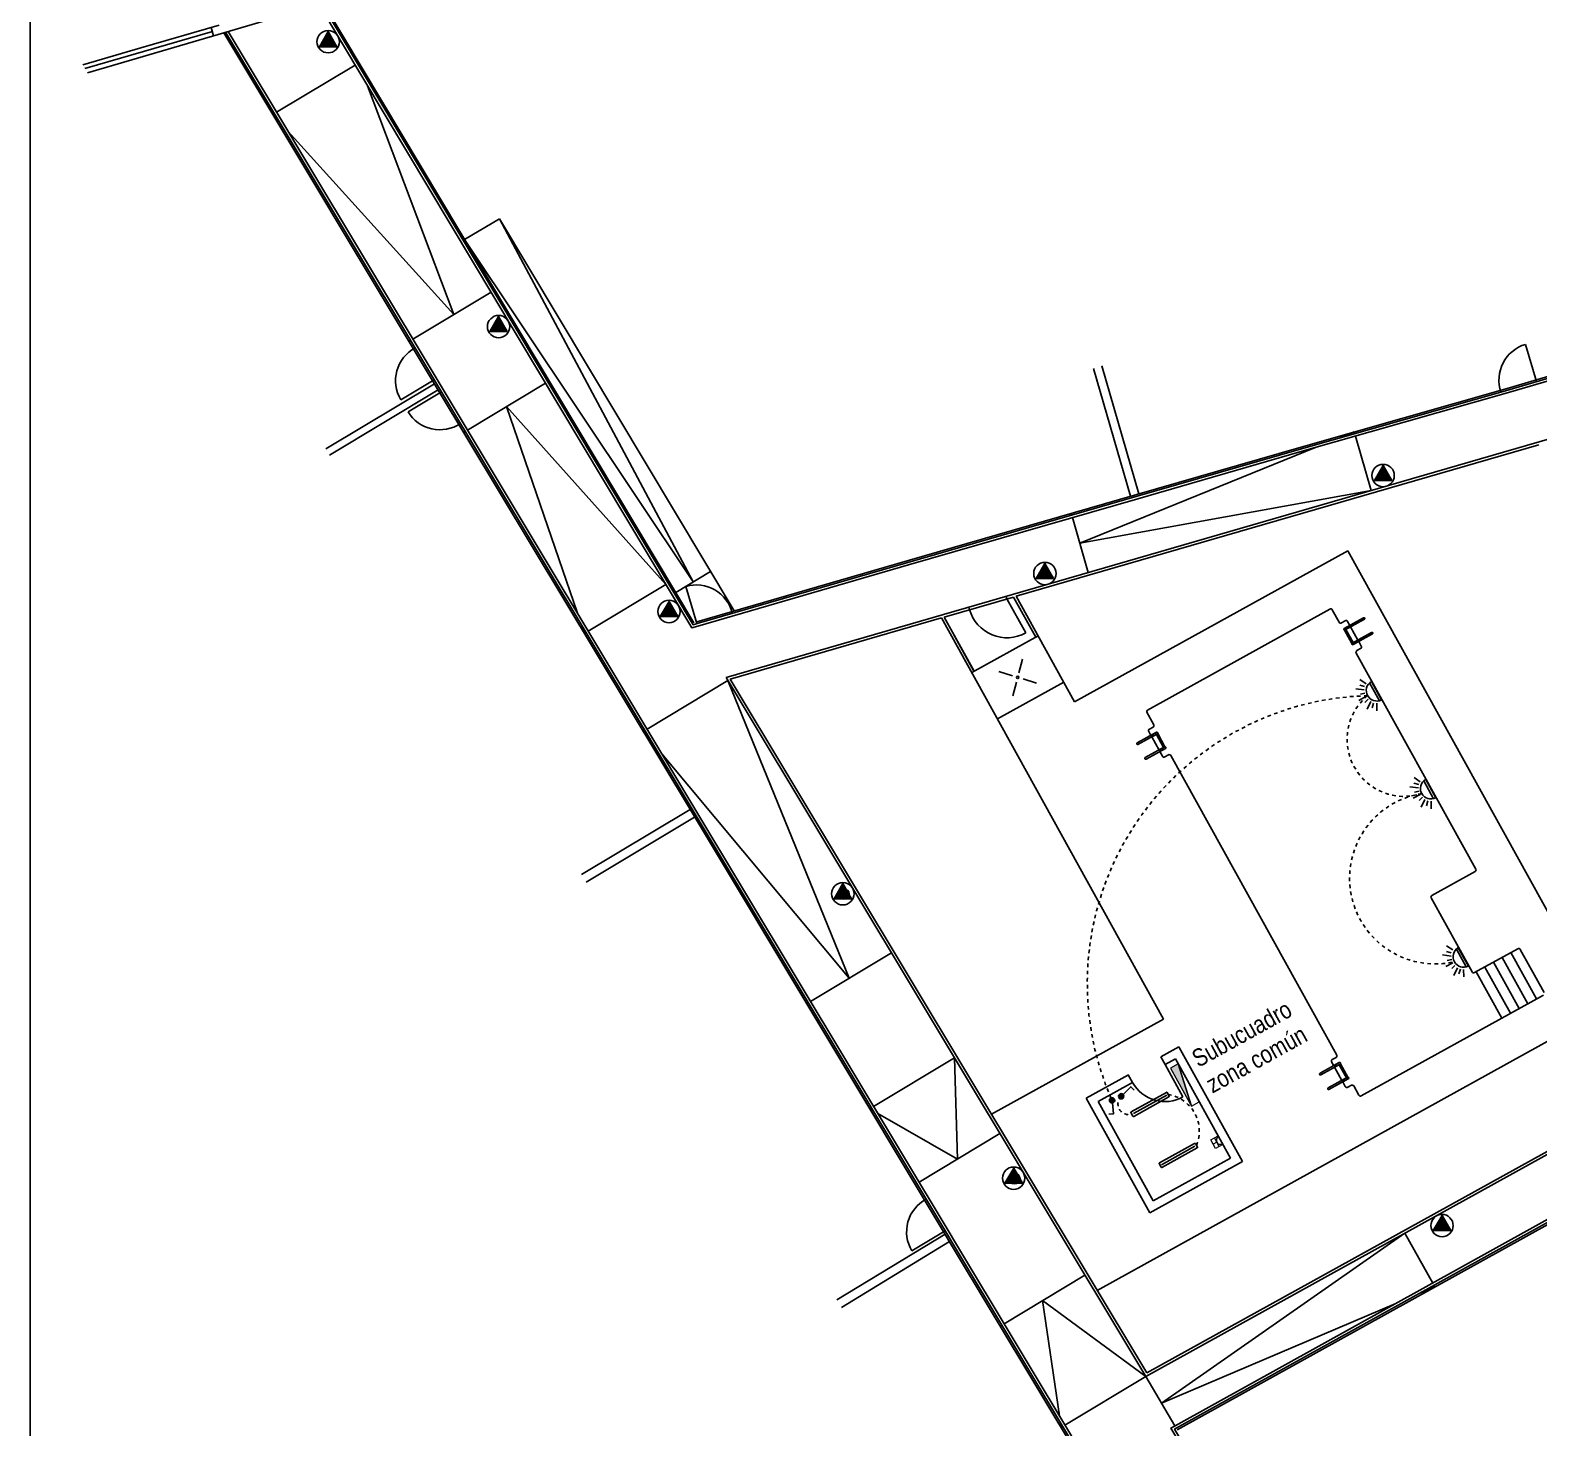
# Model space of a CAD drawing. Header units: millimetres. Extents: x 441156 to 441876, y 4514765 to 4515211.
# Drawn here: x 441613.75 to 441656.49, y 4514800.29 to 4514839.89 of the extents above; entities that cross this region are included whole.
import ezdxf

# ---------------------------------------------------------------- set-up
doc = ezdxf.new("R2010")
doc.units = ezdxf.units.MM
for name, pattern in [('CONTINUA', [0]), ('CYPE_RAYAPUNTO', [0.4125, 0.2025, -0.105, 0, -0.105]), ('HIDDEN', [0.375, 0.25, -0.125])]:
    doc.linetypes.add(name, pattern=pattern)
doc.layers.add('01_cartela', color=6, linetype='Continuous', plot=False)
for name, color, linetype in [('01_eléctrico', 170, 'Continuous'), ('01_piscinas', 254, 'Continuous'), ('INGIN ELECTRICIDAD ALUMBRADO', 120, 'HIDDEN')]:
    doc.layers.add(name, color=color, linetype=linetype)
doc.layers.add('G-ANNO-TEXT', color=7, linetype='Continuous', lineweight=9)
doc.layers.add('INGIN ELECTRICIDAD FUERZA', color=38, linetype='Continuous', lineweight=5)
doc.styles.add('Arial Narrow', font='ARIALN.TTF', dxfattribs={"height": 0.25})

msp = doc.modelspace()

# ---------------------------------------------------------------- hatches: boundary and pattern name
at = {"layer": '01_eléctrico'}
h = msp.add_hatch(color=256, dxfattribs=at)
h.dxf.hatch_style = 1
h.paths.add_polyline_path([(441622.43763023, 4514839.42178272), (441622.19087116, 4514839.84918196), (441621.94411209, 4514839.42178272)])
h = msp.add_hatch(color=256, dxfattribs=at)
h.dxf.hatch_style = 1
h.paths.add_polyline_path([(441627.26646582, 4514831.34755179), (441627.01970675, 4514831.77495103), (441626.77294769, 4514831.34755179)])
h = msp.add_hatch(color=256, dxfattribs=at)
h.dxf.hatch_style = 1
h.paths.add_polyline_path([(441652.32707023, 4514827.12809952), (441652.08031116, 4514827.55549876), (441651.8335521, 4514827.12809953)])
h = msp.add_hatch(color=256, dxfattribs=at)
h.dxf.hatch_style = 1
h.paths.add_polyline_path([(441642.74634863, 4514824.350748), (441642.49958957, 4514824.77814724), (441642.2528305, 4514824.350748)])
h = msp.add_hatch(color=256, dxfattribs=at)
h.dxf.hatch_style = 1
h.paths.add_polyline_path([(441632.09450101, 4514823.27466102), (441631.84774195, 4514823.70206026), (441631.60098288, 4514823.27466102)])
h = msp.add_hatch(color=256, dxfattribs=at)
h.dxf.hatch_style = 1
h.paths.add_polyline_path([(441637.02044673, 4514815.27811213), (441636.77368767, 4514815.70551137), (441636.5269286, 4514815.27811213)])
h = msp.add_hatch(color=256, dxfattribs=at)
h.dxf.hatch_style = 1
edge = h.paths.add_edge_path()
edge.add_arc((441644.40139001, 4514809.56534429), 0.07526195, 231.215393178, 591.215393178)
h = msp.add_hatch(color=256, dxfattribs=at)
h.dxf.hatch_style = 1
edge = h.paths.add_edge_path()
edge.add_arc((441644.66115891, 4514809.67987847), 0.07526195, 0, 360)
h = msp.add_hatch(color=256, dxfattribs=at)
h.dxf.hatch_style = 1
h.paths.add_polyline_path([(441641.86062625, 4514807.21640429), (441641.61386719, 4514807.64380353), (441641.36710812, 4514807.21640429)])
h = msp.add_hatch(color=256, dxfattribs=at)
h.dxf.hatch_style = 1
h.paths.add_polyline_path([(441653.99813005, 4514805.87306085), (441653.75137099, 4514806.30046009), (441653.50461192, 4514805.87306086)])
at = {"layer": 'INGIN ELECTRICIDAD ALUMBRADO', "linetype": 'CONTINUA', "lineweight": 13}
h = msp.add_hatch(color=202, dxfattribs=at)
h.dxf.hatch_style = 1
h.paths.add_polyline_path([(441636.91694336, 4514815.341909), (441636.79356383, 4514815.55560862), (441636.6701843, 4514815.341909)])
h = msp.add_hatch(color=202, dxfattribs=at)
h.dxf.hatch_style = 1
h.paths.add_polyline_path([(441641.75937475, 4514807.27645049), (441641.63599522, 4514807.49015011), (441641.51261569, 4514807.27645049)])
at = {"layer": 'INGIN ELECTRICIDAD FUERZA'}
msp.add_hatch(color=256, dxfattribs=at).paths.add_polyline_path([(441646.27662651, 4514810.59720268), (441646.0572091, 4514810.47569309), (441646.65125594, 4514809.40298573)])

# ---------------------------------------------------------------- linework, layer by layer
at = {"layer": '01_cartela', "color": 3}
msp.add_lwpolyline([(441613.74657037, 4514851.1105368), (441613.74657037, 4514764.97044075), (441736.29852261, 4514764.97044075), (441736.29852261, 4514851.1105368)], close=True, dxfattribs=at)
at = {"layer": '01_eléctrico'}
for p, q in [((441651.42180915, 4514821.48626455, 0.00000131), (441651.59854253, 4514821.37108757, 0.00000131)), ((441651.75188308, 4514821.43435824, 0.00000131), (441652.03925927, 4514820.91288002, 0.00000131)), ((441651.54620874, 4514821.19824725, 0.00000131), (441651.30696909, 4514821.22754987, 0.00000131)), ((441651.59324674, 4514821.00701419, 0.00000131), (441651.39842975, 4514820.89965445, 0.00000131)), ((441651.42002736, 4514821.32756863, 0.00000131), (441651.55473171, 4514821.28865833, 0.00000131)), ((441651.56480959, 4514821.1022122, 0.00000131), (441651.43947905, 4514821.07428778, 0.00000131)), ((441651.69848235, 4514821.3942445, 0.00000131), (441651.97682471, 4514820.88915926, 0.00000131)), ((441651.65854017, 4514820.93212694, 0.00000131), (441651.56799236, 4514820.84108512, 0.00000131)), ((441651.72979489, 4514820.86510838, 0.00000131), (441651.62678797, 4514820.64720054, 0.00000131)), ((441651.7717308, 4514820.68936101, 0.00000131), (441651.81078207, 4514820.82402456, 0.00000131)), ((441651.90684657, 4514820.60610659, 0.00000131), (441651.9038688, 4514820.81703681, 0.00000131)), ((441653.08249945, 4514818.4223915, 0.00000131), (441652.8432598, 4514818.45169412, 0.00000131)), ((441652.95631807, 4514818.55171288, 0.00000131), (441653.09102242, 4514818.51280258, 0.00000131)), ((441652.95809986, 4514818.7104088, 0.00000131), (441653.13483324, 4514818.59523182, 0.00000131)), ((441653.23477306, 4514818.61838875, 0.00000131), (441653.51311542, 4514818.11330351, 0.00000131)), ((441653.28817379, 4514818.65850249, 0.00000131), (441653.57554999, 4514818.13702427, 0.00000131)), ((441653.12953746, 4514818.23115844, 0.00000131), (441652.93472047, 4514818.1237987, 0.00000131)), ((441653.1011003, 4514818.32635645, 0.00000131), (441652.97576976, 4514818.29843203, 0.00000131)), ((441653.19483089, 4514818.15627119, 0.00000131), (441653.10428307, 4514818.06522937, 0.00000131)), ((441653.26608561, 4514818.08925263, 0.00000131), (441653.16307869, 4514817.87134479, 0.00000131)), ((441653.30802151, 4514817.91350526, 0.00000131), (441653.34707278, 4514818.04816881, 0.00000131)), ((441653.44313728, 4514817.83025084, 0.00000131), (441653.44015952, 4514818.04118106, 0.00000131)), ((441653.88027416, 4514813.78457488, 0.00000131), (441654.0149785, 4514813.74566457, 0.00000131)), ((441653.88205594, 4514813.9432708, 0.00000131), (441654.05878933, 4514813.82809382, 0.00000131)), ((441654.15872915, 4514813.85125074, 0.00000131), (441654.4370715, 4514813.3461655, 0.00000131)), ((441654.21212987, 4514813.89136448, 0.00000131), (441654.49950607, 4514813.36988627, 0.00000131)), ((441654.00645554, 4514813.65525349, 0.00000131), (441653.76721588, 4514813.68455611, 0.00000131)), ((441654.05349354, 4514813.46402044, 0.00000131), (441653.85867655, 4514813.3566607, 0.00000131)), ((441654.02505639, 4514813.55921845, 0.00000131), (441653.89972584, 4514813.53129402, 0.00000131)), ((441654.11878697, 4514813.38913318, 0.00000131), (441654.02823916, 4514813.29809137, 0.00000131)), ((441654.19004169, 4514813.32211463, 0.00000131), (441654.08703477, 4514813.10420678, 0.00000131)), ((441654.23197759, 4514813.14636725, 0.00000131), (441654.27102887, 4514813.2810308, 0.00000131)), ((441654.36709336, 4514813.06311283, 0.00000131), (441654.3641156, 4514813.27404306, 0.00000131)), ((441645.94035339, 4514809.79188193, 0.00000131), (441644.94252209, 4514809.23986403, 0.00000131)), ((441645.95007228, 4514809.71212912, 0.00000131), (441645.00492162, 4514809.18925509, 0.00000131)), ((441645.01464051, 4514809.10950228, 0.00000131), (441646.01247181, 4514809.66152018, 0.00000131)), ((441646.01827735, 4514809.68170286, 0.00000131), (441645.96053607, 4514809.78607639, 0.00000131)), ((441644.93671655, 4514809.21968135, 0.00000131), (441644.99445783, 4514809.11530782, 0.00000131)), ((441645.74410827, 4514807.79225694, 0.00000131), (441646.74146162, 4514808.3451379, 0.00000131)), ((441646.7512495, 4514808.26539354, 0.00000131), (441645.80655156, 4514807.741702, 0.00000131)), ((441646.8136928, 4514808.2148386, 0.00000131), (441645.81633945, 4514807.66195763, 0.00000131)), ((441646.76164932, 4514808.33934983, 0.00000131), (441646.81948087, 4514808.2350263, 0.00000131)), ((441645.79615175, 4514807.66774571, 0.00000131), (441645.73832019, 4514807.77206924, 0.00000131))]:
    msp.add_line(p, q, dxfattribs=at)
for points, elevation in [([(441622.43763023, 4514839.42178272), (441622.19087116, 4514839.84918196), (441621.94411209, 4514839.42178272)], 0.00000053), ([(441627.26646582, 4514831.34755179), (441627.01970675, 4514831.77495103), (441626.77294769, 4514831.34755179)], 0.00000053), ([(441652.32707023, 4514827.12809952), (441652.08031116, 4514827.55549876), (441651.8335521, 4514827.12809953)], 0.00000103), ([(441642.74634863, 4514824.350748), (441642.49958957, 4514824.77814724), (441642.2528305, 4514824.350748)], 0.00000053), ([(441632.09450101, 4514823.27466102), (441631.84774195, 4514823.70206026), (441631.60098288, 4514823.27466102)], 0.00000053), ([(441637.02044673, 4514815.27811213), (441636.77368767, 4514815.70551137), (441636.5269286, 4514815.27811213)], 0.00000053), ([(441641.86062625, 4514807.21640429), (441641.61386719, 4514807.64380353), (441641.36710812, 4514807.21640429)], 0.00000053), ([(441653.99813005, 4514805.87306085), (441653.75137099, 4514806.30046009), (441653.50461192, 4514805.87306086)], 0.00000131)]:
    msp.add_lwpolyline(points, close=True, dxfattribs=dict(at, elevation=elevation))
for points in [[(441644.71437715, 4514809.73309671), (441644.9329267, 4514809.95164626), (441645.0265908, 4514809.85798217)], [(441644.40953836, 4514809.49052473), (441644.44300089, 4514809.18326575), (441644.31131847, 4514809.16892467)]]:
    msp.add_lwpolyline(points, dxfattribs=at)
for centre, radius in [((441622.19087116, 4514839.56424914, 0.00000053), 0.31727935), ((441627.01970675, 4514831.49001821, 0.00000053), 0.31727935), ((441652.08031116, 4514827.27056594, 0.00000103), 0.31727935), ((441642.49958957, 4514824.49321441, 0.00000053), 0.31727935), ((441631.84774194, 4514823.41712744, 0.00000053), 0.31727935), ((441636.77368766, 4514815.42057854, 0.00000053), 0.31727935), ((441644.40139001, 4514809.56534429, 0.00000053), 0.07526195), ((441644.66115891, 4514809.67987847, 0.00000053), 0.07526195), ((441641.61386719, 4514807.3588707, 0.00000053), 0.31727935), ((441653.75137099, 4514806.01552727, 0.00000131), 0.31727935)]:
    msp.add_circle(centre, radius, dxfattribs=at)
for centre, radius, start, end in [((441651.90293208, 4514821.17767558, 0.00000131), 0.29782846, 121.246595813, 296.469961799), ((441651.90293208, 4514821.17767558, 0.00000131), 0.29782846, 120.475362674, 121.246595813), ((441651.90293208, 4514821.17767558, 0.00000131), 0.29782846, 296.469961799, 297.241194894), ((441653.4392228, 4514818.40181983, 0.00000131), 0.29782846, 121.246595813, 296.469961799), ((441653.4392228, 4514818.40181983, 0.00000131), 0.29782846, 120.475362674, 121.246595813), ((441653.4392228, 4514818.40181983, 0.00000131), 0.29782846, 296.469961799, 297.241194894), ((441654.36317888, 4514813.63468182, 0.00000131), 0.29782846, 121.246595813, 296.469961799), ((441654.36317888, 4514813.63468182, 0.00000131), 0.29782846, 120.475362674, 121.246595813), ((441654.36317888, 4514813.63468182, 0.00000131), 0.29782846, 296.469961799, 297.241194894), ((441645.94754196, 4514809.77888782, 0.00000131), 0.01485, 28.952143334, 118.952143355), ((441646.00528324, 4514809.67451429, 0.00000131), 0.01485, 298.952143355, 28.952143334), ((441644.94971066, 4514809.22686992, 0.00000131), 0.01485, 118.952143355, 208.952143334), ((441645.00745194, 4514809.12249639, 0.00000131), 0.01485, 208.952143334, 298.952143355), ((441646.74866143, 4514808.33215002, 0.00000131), 0.01485, 29.001712639, 119.001712641), ((441646.80649299, 4514808.22782648, 0.00000131), 0.01485, 299.001712641, 29.001712639), ((441645.75130808, 4514807.77926905, 0.00000131), 0.01485, 119.001712641, 209.001712639), ((441645.80913964, 4514807.67494552, 0.00000131), 0.01485, 209.001712639, 299.001712641)]:
    msp.add_arc(centre, radius, start, end, dxfattribs=at)
at = {"layer": '01_eléctrico', "linetype": 'CYPE_RAYAPUNTO', "ltscale": 0.5}
for centre, radius, start, end in [((441651.85691112, 4514812.87829924, 0.00000131), 8.15845975, 91.508840952, 203.958574337), ((441652.67766764, 4514819.79401262, 0.00000131), 1.61549331, 129.868614778, 288.055844962), ((441653.56045964, 4514815.85901979, 0.00000131), 2.4292897, 99.049080289, 282.888798485), ((441644.87185957, 4514809.46176611, 0.00000053), 0.30326188, 134.009786126, 287.456770474), ((441645.82142125, 4514808.69567754, 0.00000131), 1.05171453, 337.144810462, 80.809045565)]:
    msp.add_arc(centre, radius, start, end, dxfattribs=at)
at = {"layer": '01_piscinas'}
for p, q in [((441619.23170134, 4514839.81493699, 0.00000053), (441622.05542127, 4514840.64915411, 0.00000053)), ((441632.55034345, 4514823.10073812, 0.00000053), (441622.05542127, 4514840.64915412, 0.00000053)), ((441615.29871878, 4514838.80330709, 0.00000053), (441618.90865533, 4514839.85052176, 0.00000053)), ((441619.09869362, 4514840.03647204, 0.00000053), (441616.87790347, 4514839.38564282, 0.00000053)), ((441619.23170134, 4514839.81493699, 0.00000053), (441616.94821192, 4514839.145733, 0.00000053)), ((441618.94380956, 4514839.73056685, 0.00000053), (441618.8735011, 4514839.97047667, 0.00000053)), ((441625.25173855, 4514829.78808139, 0.00000053), (441619.23170134, 4514839.814937, 0.00000053)), ((441616.87790347, 4514839.38564282, 0.00000053), (441615.23761821, 4514838.90507498, 0.00000053)), ((441616.94821192, 4514839.145733, 0.00000053), (441615.37062862, 4514838.68353547, 0.00000053)), ((441623.02090461, 4514838.94063848, 0.00000053), (441623.06237521, 4514838.9654402, 0.00000053)), ((441620.72776927, 4514837.56921688, 0.00000053), (441622.95653748, 4514838.90214339, 0.00000053)), ((441620.61904982, 4514837.50419664, 0.00000053), (441620.66340205, 4514837.53072172, 0.00000053)), ((441626.05750339, 4514833.95732727, 0.00000053), (441627.04590687, 4514834.54844715, 0.00000053)), ((441632.5312772, 4514824.25452645, 0.00000053), (441627.04590687, 4514834.54844715, 0.00000053)), ((441626.0575034, 4514833.95732727, 0.00000053), (441632.5312772, 4514824.25452645, 0.00000053)), ((441624.58834321, 4514831.13912083, 0.00000053), (441626.80604739, 4514832.46543045, 0.00000053)), ((441626.87041452, 4514832.50392555, 0.00000053), (441626.91188512, 4514832.52872726, 0.00000053)), ((441624.48183656, 4514831.07542398, 0.00000053), (441624.52397598, 4514831.10062568, 0.00000053)), ((441659.69738347, 4514830.94636513, 0.00000053), (441655.6000796, 4514829.73861566, 0.00000053)), ((441656.11748747, 4514830.98796063, 0.00000053), (441656.42907029, 4514829.93339231, 0.00000053)), ((441633.46705023, 4514821.54443353, -0.00000034), (441664.87792904, 4514830.65012054, 0.00000131)), ((441624.24857794, 4514829.41907082, 0.00000053), (441625.19309656, 4514829.9861516, 0.00000053)), ((441643.87452317, 4514830.30728097, 0.00000053), (441644.92124762, 4514826.68132594, 0.00000053)), ((441645.16143983, 4514826.75066355, 0.00000053), (441644.1147694, 4514830.37643142, 0.00000053)), ((441622.12868251, 4514828.02365401, 0.00000164), (441625.20291693, 4514829.86939772, 0.00000164)), ((441622.23163098, 4514827.85218507, 0.00000164), (441625.3058654, 4514829.69792877, 0.00000164)), ((441624.45447491, 4514829.07613287, 0.00000053), (441625.39899353, 4514829.64321365, 0.00000053)), ((441625.25439126, 4514829.78366309, 0.00000053), (441625.25173855, 4514829.78808139, 0.00000053)), ((441625.25439126, 4514829.78366309, 0.00000053), (441632.5094138, 4514817.6998402, 0.00000053)), ((441626.13765404, 4514828.55861918, 0.00000053), (441628.3463676, 4514829.88988207, 0.00000053)), ((441628.4106024, 4514829.92859845, 0.00000053), (441628.45198773, 4514829.95354273, 0.00000053)), ((441655.6000796, 4514829.73861566, 0.00000053), (441649.69105293, 4514828.05825197, 0.00000053)), ((441629.25412578, 4514823.36788512, 0.00000053), (441627.24057325, 4514829.22338415, 0.00000053)), ((441627.24057325, 4514829.22338415, 0.00000053), (441631.75773963, 4514824.18149625, 0.00000053)), ((441626.02915876, 4514828.49322557, 0.00000053), (441626.07341953, 4514828.51990297, 0.00000053)), ((441651.26600477, 4514828.5061247, 0.0000006), (441651.2798201, 4514828.4584675, -0.00000099)), ((441651.30070237, 4514828.38643225, -0.0000034), (441651.74787927, 4514826.8438557, -0.0000549)), ((441641.68477763, 4514823.84857943, -0.00001519), (441656.49412464, 4514828.14165507, 0.00000131)), ((441649.69105293, 4514828.05825197, 0.00000053), (441645.09990739, 4514826.73290064, 0.00000053)), ((441645.04134373, 4514826.71599474, 0.00000053), (441638.59946723, 4514824.85638269, 0.00000053)), ((441645.09990739, 4514826.73290064, 0.00000053), (441645.04134373, 4514826.71599474, 0.00000053)), ((441643.2417671, 4514826.19650103, 0.00000111), (441643.25558407, 4514826.14883816, -0.00000048)), ((441643.27646608, 4514826.07680381, -0.00000289), (441643.72805915, 4514824.51899327, -0.0000549)), ((441638.59946723, 4514824.85638269, 0.00000053), (441632.63298324, 4514823.12446865, 0.00000053)), ((441643.34141421, 4514820.85527605, 0.00000131), (441651.08549341, 4514825.14121812, 0.00000131)), ((441656.9929964, 4514814.46721222, 0.00000131), (441651.08549341, 4514825.14121812, 0.00000131)), ((441632.03707546, 4514823.95896651, 0.00000053), (441633.02547893, 4514824.55008639, 0.00000053)), ((441629.56069626, 4514822.85726735, 0.00000053), (441631.7596199, 4514824.18262954, 0.00000053)), ((441632.32475112, 4514824.12895653, 0.00000053), (441632.63633394, 4514823.07438821, 0.00000053)), ((441639.64205049, 4514823.25641408, -0.00001276), (441641.6109088, 4514823.82716562, -0.00001674)), ((441641.40081436, 4514823.84435523, -0.00015784), (441641.42169796, 4514823.77231538, -0.00001439)), ((441641.42169798, 4514823.77231534, -0.00001439), (441641.95435422, 4514822.80988232, -0.00001439)), ((441642.23963671, 4514822.69114496, 0.00000219), (441641.6109088, 4514823.82716563, 0.00000219)), ((441641.68477763, 4514823.84857943, 0.00000219), (441643.34141421, 4514820.85527605, 0.00000219)), ((441633.58149419, 4514821.49952186, -0.00000053), (441639.56818166, 4514823.23500028, -0.00001261)), ((441639.56818166, 4514823.23500028, 0.00000131), (441645.85799834, 4514811.87020865, 0.00000131)), ((441639.64205049, 4514823.25641408, 0.00000131), (441640.49062657, 4514821.72315949, 0.00000131)), ((441640.34431111, 4514823.53808592, -0.00015784), (441640.36519472, 4514823.46604606, -0.00001439)), ((441650.57289907, 4514823.486, 0.00000131), (441645.40200893, 4514820.62418325, 0.00000131)), ((441650.8351894, 4514823.11533528, 0.00000131), (441650.64085767, 4514823.46646469, 0.00000131)), ((441651.00796238, 4514823.1537794, 0.00000131), (441650.90313847, 4514823.0957947, 0.00000131)), ((441651.52581687, 4514823.24024749, 0.00000131), (441650.97891397, 4514822.9377211, 0.00000131)), ((441651.55001898, 4514823.19649526, 0.00000131), (441651.00311608, 4514822.89396886, 0.00000131)), ((441651.13642201, 4514823.0248487, 0.00000131), (441651.07591673, 4514823.13422928, 0.00000131)), ((441629.45220098, 4514822.79187375, 0.00000053), (441629.37139598, 4514823.02685824, 0.00000053)), ((441629.45220098, 4514822.79187375, 0.00000053), (441629.49646176, 4514822.81855114, 0.00000053)), ((441640.48975849, 4514821.72267905, 0.00000219), (441639.89562009, 4514822.79620146, 0.00000219)), ((441642.30525715, 4514822.72746243, 0.00000219), (441640.42500614, 4514821.68684202, 0.00000219)), ((441650.97891397, 4514822.9377211, 0.00000131), (441651.13642201, 4514823.0248487, 0.00000131)), ((441651.19962869, 4514822.5132769, 0.00000131), (441650.99077137, 4514822.89084617, 0.00000131)), ((441650.99234106, 4514822.88800852, 0.00000131), (441651.02955474, 4514822.90859374, 0.00000131)), ((441651.19805901, 4514822.51611455, 0.00000131), (441650.99234106, 4514822.88800852, 0.00000131)), ((441651.16062412, 4514822.98109647, 0.00000131), (441651.02955474, 4514822.90859374, 0.00000131)), ((441651.02955474, 4514822.90859374, 0.00000131), (441651.23527269, 4514822.53669978, 0.00000131)), ((441651.02955474, 4514822.90859374, 0.00000131), (441651.23527269, 4514822.53669978, 0.00000131)), ((441651.36634207, 4514822.6092025, 0.00000131), (441651.16062412, 4514822.98109647, 0.00000131)), ((441651.75573693, 4514822.82460129, 0.00000131), (441651.20883403, 4514822.52207489, 0.00000131)), ((441651.77993904, 4514822.78084906, 0.00000131), (441651.23303615, 4514822.47832266, 0.00000131)), ((441651.23527269, 4514822.53669978, 0.00000131), (441651.19805901, 4514822.51611455, 0.00000131)), ((441651.39054418, 4514822.56545027, 0.00000131), (441651.23303615, 4514822.47832266, 0.00000131)), ((441651.23527269, 4514822.53669978, 0.00000131), (441651.36634207, 4514822.6092025, 0.00000131)), ((441651.33896721, 4514822.30836003, 0.00000131), (441651.4436004, 4514822.36623922, 0.00000131)), ((441651.46315052, 4514822.43419357, 0.00000131), (441651.39054418, 4514822.56545027, 0.00000131)), ((441641.86710302, 4514822.06747411, 0.00000219), (441641.76231209, 4514821.67749886, 0.00000219)), ((441654.70841448, 4514816.11697617, 0.00000131), (441651.31942237, 4514822.24039615, 0.00000131)), ((441633.51719332, 4514821.46091617, 0.00000053), (441631.22523505, 4514820.08484428, 0.00000053)), ((441633.46705023, 4514821.54443353, 0.00000053), (441645.35799073, 4514801.73911684, 0.00000053)), ((441633.58149419, 4514821.49952186, 0.00000053), (441645.38502224, 4514801.83979762, 0.00000053)), ((441640.49062657, 4514821.72315949, 0.00000131), (441640.42500614, 4514821.68684202, 0.00000219)), ((441641.58042858, 4514821.59625685, 0.00000219), (441641.19410177, 4514821.71462531, 0.00000219)), ((441642.26493936, 4514821.38652642, 0.00000219), (441641.87861255, 4514821.50489488, 0.00000219)), ((441643.03160658, 4514821.41505377, 0.00000219), (441641.15135557, 4514820.37443335, 0.00000219)), ((441641.69199824, 4514821.41582869, 0.00000219), (441641.58720731, 4514821.02585345, 0.00000219)), ((441645.39073383, 4514820.56195084, 0.00000131), (441645.58806118, 4514820.20540879, 0.00000131)), ((441645.56573799, 4514820.14334272, 0.00000131), (441645.46091408, 4514820.08535802, 0.00000131)), ((441631.16093418, 4514820.0462386, 0.00000053), (441631.11662768, 4514820.01963737, 0.00000053)), ((441645.11247438, 4514819.6926243, 0.00000131), (441645.65937727, 4514819.9951507, 0.00000131)), ((441645.13667649, 4514819.64887207, 0.00000131), (441645.68357938, 4514819.95139846, 0.00000131)), ((441645.44136396, 4514820.01740367, 0.00000131), (441645.50186924, 4514819.90802309, 0.00000131)), ((441645.50186924, 4514819.90802309, 0.00000131), (441645.65937727, 4514819.9951507, 0.00000131)), ((441645.65714073, 4514819.93677358, 0.00000131), (441645.52607135, 4514819.86427086, 0.00000131)), ((441645.52607135, 4514819.86427086, 0.00000131), (441645.7317893, 4514819.49237689, 0.00000131)), ((441645.69435441, 4514819.95735881, 0.00000131), (441645.65714073, 4514819.93677358, 0.00000131)), ((441645.86285868, 4514819.56487961, 0.00000131), (441645.65714073, 4514819.93677358, 0.00000131)), ((441645.65714073, 4514819.93677358, 0.00000131), (441645.86285868, 4514819.56487961, 0.00000131)), ((441645.69278473, 4514819.96019646, 0.00000131), (441645.90164205, 4514819.58262719, 0.00000131)), ((441645.90007236, 4514819.58546484, 0.00000131), (441645.69435441, 4514819.95735881, 0.00000131)), ((441645.34239444, 4514819.2769781, 0.00000131), (441645.88929733, 4514819.57950449, 0.00000131)), ((441645.36659655, 4514819.23322586, 0.00000131), (441645.91349945, 4514819.53575226, 0.00000131)), ((441645.7317893, 4514819.49237689, 0.00000131), (441645.86285868, 4514819.56487961, 0.00000131)), ((441645.91349945, 4514819.53575226, 0.00000131), (441645.75599141, 4514819.44862466, 0.00000131)), ((441645.75599141, 4514819.44862466, 0.00000131), (441645.82859775, 4514819.31736796, 0.00000131)), ((441645.86285868, 4514819.56487961, 0.00000131), (441645.90007236, 4514819.58546484, 0.00000131)), ((441645.89655209, 4514819.29781784, 0.00000131), (441646.00118528, 4514819.35569704, 0.00000131)), ((441646.06914388, 4514819.33616173, 0.00000131), (441650.76962365, 4514810.8430727, 0.00000131)), ((441632.44507099, 4514817.80700831, 0.00000053), (441629.37083659, 4514815.96126459, 0.00000053)), ((441629.49952219, 4514815.74692837, 0.00000053), (441632.57399095, 4514817.5928128, 0.00000053)), ((441632.50965026, 4514817.69998217, 0.00000053), (441632.5094138, 4514817.6998402, 0.00000053)), ((441632.50965026, 4514817.69998217, 0.00000053), (441639.73294517, 4514805.66846837, 0.00000053)), ((441653.46396442, 4514815.37109143, 0.00000131), (441654.68887917, 4514816.04901756, 0.00000131)), ((441654.6065882, 4514813.20327896, 0.00000131), (441653.44442911, 4514815.30313282, 0.00000131)), ((441638.1498752, 4514813.74481233, 0.00000053), (441635.85804733, 4514812.36881873, 0.00000053)), ((441655.89946156, 4514813.86166979, 0.00000131), (441654.6745468, 4514813.18374365, 0.00000131)), ((441655.69822556, 4514813.75029621, 0.00000131), (441656.42457499, 4514812.43788754, 0.00000131)), ((441656.64534629, 4514812.61721972, 0.00000131), (441655.96742016, 4514813.84213448, 0.00000131)), ((441654.96327671, 4514813.34354053, 0.00000131), (441655.68962614, 4514812.03113186, 0.00000131)), ((441655.20825966, 4514813.47912575, 0.00000131), (441655.93460909, 4514812.16671709, 0.00000131)), ((441655.45324261, 4514813.61471098, 0.00000131), (441656.17959204, 4514812.30230231, 0.00000131)), ((441654.71829376, 4514813.2079553, 0.00000131), (441655.44464319, 4514811.89554663, 0.00000131)), ((441651.46367024, 4514809.6922867, 0.00000131), (441656.62581099, 4514812.54926112, 0.00000131)), ((441635.79374646, 4514812.33021305, 0.00000053), (441635.74930956, 4514812.30353352, 0.00000053)), ((441643.98046494, 4514804.17920065, 0.00000131), (441658.59465385, 4514812.26738847, 0.00000131)), ((441645.85799834, 4514811.87020865, 0.00000131), (441640.98354101, 4514809.17081822, 0.00000131)), ((441637.64653936, 4514809.38980891, 0.00000054), (441639.93842578, 4514810.76583765, 0.00000053)), ((441645.35799073, 4514801.73911684, 0.00000131), (441661.76695781, 4514810.82062035, 0.00000131)), ((441645.7813939, 4514810.79909575, 0.00000131), (441646.29482382, 4514811.08325231, 0.00000131)), ((441645.90245214, 4514810.58036097, 0.00000131), (441645.7813939, 4514810.79909575, 0.00000131)), ((441645.90245214, 4514810.58036097, 0.00000131), (441646.19616254, 4514810.74291429, 0.00000131)), ((441646.19616253, 4514810.74291429, 0.00000131), (441645.90249385, 4514810.58028564, 0.00000131)), ((441646.19616253, 4514810.74291429, 0.00000131), (441647.75481664, 4514807.92665111, 0.00000131)), ((441648.09489321, 4514807.82932867, 0.00000131), (441646.29334051, 4514811.08250453, 0.00000131)), ((441650.74709747, 4514810.78153094, 0.00000131), (441650.64227356, 4514810.72354624, 0.00000131)), ((441645.90245214, 4514810.58036097, 0.00000131), (441646.41113239, 4514809.66180537, 0.00000131)), ((441650.29383386, 4514810.33081252, 0.00000131), (441650.84073675, 4514810.63333892, 0.00000131)), ((441650.31803597, 4514810.28706029, 0.00000131), (441650.86493886, 4514810.58958669, 0.00000131)), ((441650.62272344, 4514810.6555919, 0.00000131), (441650.68322872, 4514810.54621132, 0.00000131)), ((441650.68322872, 4514810.54621132, 0.00000131), (441650.84073675, 4514810.63333892, 0.00000131)), ((441650.83850021, 4514810.57496181, 0.00000131), (441650.70743083, 4514810.50245908, 0.00000131)), ((441650.70743083, 4514810.50245908, 0.00000131), (441650.91314878, 4514810.13056511, 0.00000131)), ((441650.87571389, 4514810.59554703, 0.00000131), (441650.83850021, 4514810.57496181, 0.00000131)), ((441651.04421816, 4514810.20306784, 0.00000131), (441650.83850021, 4514810.57496181, 0.00000131)), ((441650.87414421, 4514810.59838468, 0.00000131), (441651.08300153, 4514810.22081541, 0.00000131)), ((441644.86287996, 4514810.29034014, 0.00000131), (441643.6685287, 4514809.628929, 0.00000131)), ((441644.98393825, 4514810.07160538, 0.00000131), (441644.00834676, 4514809.53133963, 0.00000131)), ((441644.98376607, 4514810.07191637, 0.00000131), (441644.86270783, 4514810.29065115, 0.00000131)), ((441645.38502224, 4514801.83979762, 0.00000131), (441659.91514169, 4514809.8814574, 0.00000131)), ((441650.52375392, 4514809.91516632, 0.00000131), (441651.07065682, 4514810.21769272, 0.00000131)), ((441650.54795603, 4514809.87141409, 0.00000131), (441651.09485893, 4514810.17394049, 0.00000131)), ((441650.91314878, 4514810.13056511, 0.00000131), (441651.04421816, 4514810.20306784, 0.00000131)), ((441651.09485893, 4514810.17394049, 0.00000131), (441650.93735089, 4514810.08681288, 0.00000131)), ((441650.93735089, 4514810.08681288, 0.00000131), (441651.00995723, 4514809.95555619, 0.00000131)), ((441651.04421816, 4514810.20306784, 0.00000131), (441651.08143184, 4514810.22365306, 0.00000131)), ((441651.07791157, 4514809.93600607, 0.00000131), (441651.18254476, 4514809.99388526, 0.00000131)), ((441651.24919875, 4514809.97654966, 0.00000131), (441651.39571163, 4514809.711822, 0.00000131)), ((441645.47071018, 4514806.37461772, 0.00000131), (441643.6685287, 4514809.628929, 0.00000131)), ((441645.56824714, 4514806.7145304, 0.00000131), (441644.00834676, 4514809.53133963, 0.00000131)), ((441637.537932, 4514809.32460199, 0.00000054), (441637.58223849, 4514809.35120322, 0.00000054)), ((441638.93335331, 4514807.24642143, 0.00000054), (441641.22528186, 4514808.62247547, 0.00000053)), ((441645.47071018, 4514806.37461772, 0.00000131), (441648.09489321, 4514807.82932867, 0.00000131)), ((441645.56824714, 4514806.7145304, 0.00000131), (441647.75481664, 4514807.92665111, 0.00000131)), ((441646.24454858, 4514800.22967197, 0.00000053), (441659.41355891, 4514807.52858077, 0.00000053)), ((441638.82474595, 4514807.18121451, 0.00000054), (441638.86905245, 4514807.20781575, 0.00000054)), ((441639.66860288, 4514805.77564041, 0.00000053), (441636.60733752, 4514803.90829092, 0.00000053)), ((441638.72978457, 4514805.2994578, 0.00000053), (441639.67430319, 4514805.86653858, 0.00000053)), ((441639.73294517, 4514805.66846837, 0.00000053), (441639.77079451, 4514805.60542726, 0.00000053)), ((441639.77079451, 4514805.60542726, 0.00000053), (441647.01305597, 4514793.54285898, 0.00000053)), ((441645.80126965, 4514800.9843944, 0.00000092), (441652.70165788, 4514805.80415981, 0.00000131)), ((441652.70165788, 4514805.80415981, 0.00000131), (441653.48721339, 4514804.38682621, 0.00000059)), ((441636.73602631, 4514803.6939494, 0.00000053), (441639.79728957, 4514805.56129762, 0.00000053)), ((441643.63360358, 4514804.61122216, 0.00000131), (441641.3416453, 4514803.23515027, 0.00000131)), ((441653.52357109, 4514804.32122805, 0.00000055), (441653.54780956, 4514804.27749595, 0.00000053)), ((441653.54780956, 4514804.27749595, 0.00000053), (441653.10515015, 4514804.08931873, 0.00000055)), ((441652.44116101, 4514803.80705288, 0.00000059), (441645.80126965, 4514800.9843944, 0.00000092)), ((441641.27734444, 4514803.19654459, 0.00000131), (441641.23303794, 4514803.16994336, 0.00000131)), ((441645.35799073, 4514801.73911684, 0.00000131), (441643.06603245, 4514800.36304495, 0.00000131)), ((441645.35799073, 4514801.73911684, 0.00000131), (441646.18123261, 4514800.33747313, 0.00000059)), ((441643.00173158, 4514800.32443927, 0.00000131), (441642.95742509, 4514800.29783803, 0.00000131))]:
    msp.add_line(p, q, dxfattribs=at)
at = {"layer": '01_piscinas', "elevation": 0.00000053}
for points in [[(441621.93330468, 4514840.61307697), (441632.49388927, 4514822.95486776), (441632.66912556, 4514823.00518795), (441638.63569375, 4514824.73712644), (441645.13604536, 4514826.61361882), (441649.72695212, 4514827.93890122), (441655.63631626, 4514829.61936088), (441659.73419507, 4514830.82727982), (441660.17065367, 4514830.95623588), (441672.06436647, 4514834.47035301), (441675.13751639, 4514835.3690429), (441675.18041931, 4514835.38158912), (441680.35948762, 4514836.89611864, 0.0058339136), (441688.43923108, 4514839.21642046, -0.0022510891), (441689.02272697, 4514839.36148005, -0.002317905), (441689.62321722, 4514839.5049432, -0.0002346539), (441689.63847788, 4514839.50852925, -0.0001087055), (441689.66667297, 4514839.51511501, -0.0248121987), (441696.1832943, 4514840.69847709, -0.0264644379), (441703.20316775, 4514841.2872445, -0.0051616495), (441704.5777764, 4514841.31533984, -0.0227607777), (441712.89358578, 4514841.02082704), (441717.92103502, 4514840.71468469), (441733.87793437, 4514839.74300255)], [(441622.00757209, 4514840.63501794), (441632.52864328, 4514823.04287855), (441632.64832167, 4514823.07724494), (441638.61483934, 4514824.80916876), (441645.11524408, 4514826.68567649), (441649.70629411, 4514828.01100024), (441655.61545577, 4514829.69140232), (441659.71298961, 4514830.89921958), (441660.14940234, 4514831.0281621), (441672.04321536, 4514834.54230884), (441675.11646557, 4514835.44102805), (441675.15936849, 4514835.45357427), (441680.33903137, 4514836.96827767, 0.0058354666), (441688.4192397, 4514839.28872511, -0.0022571436), (441689.0049603, 4514839.4343453, -0.0023177097), (441689.60607707, 4514839.57795839, -0.0002338764), (441689.62135547, 4514839.58154858, -0.0001087055), (441689.64962961, 4514839.58815283, -0.0248112764), (441696.17332589, 4514840.77281209, -0.026463513), (441703.20086117, 4514841.36220903, -0.0051616495), (441704.57701796, 4514841.39033601, -0.0227587176), (441712.89889647, 4514841.09564258), (441717.92559364, 4514840.78954602), (441733.87982224, 4514839.81802652)], [(441733.80152151, 4514836.84526939, 0.0164873178), (441729.941051, 4514836.51536975, 0.0147570251), (441722.50275839, 4514835.40842934, 0.0064753203), (441716.72613465, 4514834.10548181, 0.0081662383), (441709.49245762, 4514832.24974676, 0.0216544653), (441700.37301078, 4514829.13504235, 0.0203224531), (441692.08927445, 4514825.50445053, 0.0071301443), (441686.53051536, 4514822.6439482, 0.0002218274), (441686.35889411, 4514822.55241672), (441685.06968918, 4514821.85298122), (441683.78080227, 4514821.15371826, 0.0026809456), (441681.72825373, 4514820.00791291), (441674.82663559, 4514816.1888006), (441672.21161554, 4514814.745731), (441664.29735012, 4514810.37833203), (441659.35443191, 4514807.63872531), (441646.18519361, 4514800.33969015), (441646.07115784, 4514800.27586286), (441656.85310346, 4514782.27945409)], [(441733.79953832, 4514836.77006272, 0.0164621357), (441729.94989689, 4514836.44089324, 0.0147546948), (441722.51715044, 4514835.33481359, 0.0064740219), (441716.74358279, 4514834.03253962, 0.0081654849), (441709.51294286, 4514832.17759532, 0.021652917), (441700.40030144, 4514829.06518378, 0.0203218385), (441692.12239248, 4514825.4371581, 0.0071298324), (441686.56578016, 4514822.5777561, 0.0002215412), (441686.39443893, 4514822.48637409), (441685.10545453, 4514821.78705824), (441683.81678817, 4514821.08791493, 0.002681048), (441681.7648651, 4514819.94245511), (441674.86291054, 4514816.12315664), (441672.24785212, 4514814.68006586), (441664.33364728, 4514810.31270033), (441659.39078961, 4514807.57312716), (441646.22168809, 4514800.27416781), (441646.17519445, 4514800.24814472), (441656.91744049, 4514782.31799947)]]:
    msp.add_lwpolyline(points, format="xyb", dxfattribs=at)
at = {"layer": '01_piscinas'}
for points, elevation in [([(441654.58353946, 4514781.03400781), (441647.06623866, 4514793.5546762), (441647.05739238, 4514793.56941039), (441639.81513093, 4514805.63197867), (441639.77728159, 4514805.69501978), (441632.52825036, 4514817.76940139), (441632.52801305, 4514817.76925891), (441625.29607496, 4514829.8146328), (441619.28289799, 4514839.83006212)], 0.00000053), ([(441654.64784032, 4514781.07261349), (441647.13053953, 4514793.59328188), (441647.12169325, 4514793.60801607), (441639.87943179, 4514805.67058435), (441639.84158245, 4514805.73362546), (441632.55394676, 4514817.87230876), (441632.55370819, 4514817.87216553), (441625.36037583, 4514829.85323848), (441619.35719836, 4514839.85201283)], 0.00000053), ([(441623.1583168, 4514838.71087344), (441623.06237521, 4514838.9654402)], 0.00000053), ([(441621.05812947, 4514837.01897543), (441625.75011416, 4514831.83392405), (441623.30722914, 4514838.31575664)], 0.00000053), ([(441620.61904982, 4514837.50419664), (441620.79817286, 4514837.30625009)], 0.00000053), ([(441627.04590687, 4514834.54844715), (441633.69390186, 4514823.43242554)], 0.00000053), ([(441650.83700416, 4514828.33254289), (441651.26600477, 4514828.5061247)], -0.0000549), ([(441651.74787927, 4514826.8438557), (441643.48491313, 4514825.35774715), (441650.18855721, 4514828.07016894)], -0.0000549), ([(441631.64442238, 4514819.3866541), (441636.94959238, 4514813.02417292), (441633.51719332, 4514821.46091617)], 0.00000053), ([(441631.11662768, 4514820.01963737), (441631.33194213, 4514819.76141112)], 0.00000053), ([(441637.76297792, 4514809.19586249), (441640.0250139, 4514807.90184499), (441639.93842578, 4514810.76583765)], 0.00000054), ([(441637.537932, 4514809.32460199), (441637.62973974, 4514809.27208256)], 0.00000054), ([(441642.91000161, 4514800.62292686), (441642.43332076, 4514803.89058276), (441645.35799073, 4514801.73911684)], 0.00000053), ([(441642.95742509, 4514800.29783803), (441642.93807862, 4514800.43045839)], 0.00000053)]:
    msp.add_lwpolyline(points, dxfattribs=dict(at, elevation=elevation))
msp.add_circle((441641.72830636, 4514821.55094789, 0.00000219), 0.035, dxfattribs=at)
for centre, radius, start, end in [((441625.14879006, 4514829.95955037, 0.00000053), 1.05, 118.159125271, 210.980239914), ((441656.41500603, 4514829.98099355, 0.00000053), 1.05, 106.460305582, 199.141828248), ((441625.35468703, 4514829.61661242, 0.00000053), 1.05, 210.980239977, 303.801354652), ((441632.62226968, 4514823.12198945, 0.00000053), 1.05, 13.750815813, 106.460305579), ((441641.42169798, 4514823.77231534, -0.00001439), 1.1, 196.166322242, 298.962229836), ((441650.59711072, 4514823.44225304, 0.00000131), 0.05, 28.962229783, 118.962229839), ((441651.0321645, 4514823.11002717, 0.00000131), 0.05, 28.949741398, 118.949741423), ((441651.53791793, 4514823.21837138, 0.00000131), 0.025, 298.949741423, 118.949741423), ((441650.87893636, 4514823.13954693, 0.00000131), 0.05, 208.962229783, 298.949741423), ((441650.99101503, 4514822.91584498, 0.00000131), 0.025, 118.949741423, 269.441573342), ((441650.99101503, 4514822.91584498, 0.00000131), 0.025, 118.949741423, 298.949741423), ((441651.76783799, 4514822.80272518, 0.00000131), 0.025, 298.949741423, 118.949741423), ((441651.22093509, 4514822.50019878, 0.00000131), 0.025, 118.949741423, 298.949741423), ((441651.22093509, 4514822.50019878, 0.00000131), 0.025, 148.457909461, 298.949741423), ((441651.36316932, 4514822.2646078, 0.00000131), 0.05, 118.949741423, 208.962229783), ((441651.41939828, 4514822.40999146, 0.00000131), 0.05, 298.949741423, 28.949741398), ((441645.43448079, 4514820.58616249, 0.00000131), 0.05, 130.49918884, 208.962229783), ((441645.54153588, 4514820.18709495, 0.00000131), 0.05, 298.949741423, 21.486184868), ((441645.48511619, 4514820.04160578, 0.00000131), 0.05, 118.949741423, 208.949741398), ((441645.67147833, 4514819.97327458, 0.00000131), 0.025, 328.457909461, 118.949741423), ((441645.67147833, 4514819.97327458, 0.00000131), 0.025, 298.949741423, 118.949741423), ((441645.12457543, 4514819.67074818, 0.00000131), 0.025, 118.949741423, 298.949741423), ((441645.87234998, 4514819.34157008, 0.00000131), 0.05, 208.949741398, 298.949741423), ((441645.90139839, 4514819.55762838, 0.00000131), 0.025, 298.949741423, 118.949741423), ((441645.90139839, 4514819.55762838, 0.00000131), 0.025, 298.949741423, 89.441573342), ((441646.02538739, 4514819.31194481, 0.00000131), 0.05, 28.962229783, 118.949741423), ((441645.35449549, 4514819.25510198, 0.00000131), 0.025, 118.949741423, 298.949741423), ((441654.66466753, 4514816.09276452, 0.00000131), 0.05, 298.962229839, 28.962229783), ((441653.48817607, 4514815.32734447, 0.00000131), 0.05, 118.962229839, 208.962229783), ((441655.9236732, 4514813.81792283, 0.00000131), 0.05, 28.962229783, 118.962229839), ((441654.65033515, 4514813.22749061, 0.00000131), 0.05, 208.962229783, 298.962229839), ((441650.72289536, 4514810.82528317, 0.00000131), 0.05, 298.949741423, 20.841899191), ((441650.30593491, 4514810.3089364, 0.00000131), 0.025, 118.949741423, 298.949741423), ((441650.66647567, 4514810.67979401, 0.00000131), 0.05, 118.949741423, 208.949741398), ((441650.85283781, 4514810.6114628, 0.00000131), 0.025, 328.457909461, 118.949741423), ((441650.85283781, 4514810.6114628, 0.00000131), 0.025, 298.949741423, 118.949741423), ((441645.90245214, 4514810.58036097, 0.00000131), 1.05, 208.962229843, 298.976927987), ((441650.53585497, 4514809.8932902, 0.00000131), 0.025, 118.949741423, 298.949741423), ((441651.05370946, 4514809.9797583, 0.00000131), 0.05, 208.949741398, 298.949741423), ((441651.08275787, 4514810.1958166, 0.00000131), 0.025, 298.949741423, 118.949741423), ((441651.08275787, 4514810.1958166, 0.00000131), 0.025, 298.949741423, 89.441573342), ((441651.20674687, 4514809.95013303, 0.00000131), 0.05, 31.892859339, 118.949741423), ((441651.43945859, 4514809.73603365, 0.00000131), 0.05, 208.962229783, 298.962229839), ((441639.62999669, 4514805.83993735, 0.00000053), 1.05, 118.159125271, 210.980239914)]:
    msp.add_arc(centre, radius, start, end, dxfattribs=at)
at = {"layer": 'INGIN ELECTRICIDAD ALUMBRADO', "color": 202, "linetype": 'CONTINUA', "lineweight": 13, "elevation": 0.00000053}
for points in [[(441636.91694336, 4514815.341909), (441636.79356383, 4514815.55560862), (441636.6701843, 4514815.341909)], [(441641.75937475, 4514807.27645049), (441641.63599522, 4514807.49015011), (441641.51261569, 4514807.27645049)]]:
    msp.add_lwpolyline(points, close=True, dxfattribs=at)
at = {"layer": 'INGIN ELECTRICIDAD ALUMBRADO', "color": 202, "linetype": 'CONTINUA', "lineweight": 13}
for centre in [(441636.79356383, 4514815.41314221, 0.00000053), (441641.63599522, 4514807.3476837, 0.00000053)]:
    msp.add_circle(centre, 0.15863968, dxfattribs=at)
at = {"layer": 'INGIN ELECTRICIDAD FUERZA'}
for p, q in [((441647.37111936, 4514808.37986076, 0.00000131), (441647.26941975, 4514808.32354127, 0.00000131)), ((441647.43666875, 4514808.25669484, 0.00000131), (441647.30150198, 4514808.50077389, 0.00000131))]:
    msp.add_line(p, q, dxfattribs=at)
msp.add_lwpolyline([(441646.27662651, 4514810.59720268), (441646.0572091, 4514810.47569309), (441646.65125594, 4514809.40298573)], close=True, dxfattribs=at)
msp.add_lwpolyline([(441646.87067336, 4514809.52449531), (441646.27662651, 4514810.59720268), (441646.65125594, 4514809.40298573), (441646.87067336, 4514809.52449531)], dxfattribs=at)
at = {"layer": 'INGIN ELECTRICIDAD FUERZA', "elevation": 0.00000131}
msp.add_lwpolyline([(441647.33700314, 4514808.20150174), (441647.20183636, 4514808.4455808), (441647.40523558, 4514808.55821977), (441647.54040235, 4514808.31414072)], close=True, dxfattribs=at)
at = {"layer": 'INGIN ELECTRICIDAD FUERZA'}
msp.add_arc((441647.47281896, 4514808.43618025, 0.00000131), 0.11625272, 118.976927987, 298.976927987, dxfattribs=at)

# ---------------------------------------------------------------- texts
at = {"layer": 'G-ANNO-TEXT', "color": 178, "true_color": 0x000926, "insert": (441646.60553922, 4514810.92225614, 0.00000131), "char_height": 0.5, "width": 4.641770625, "attachment_point": 1, "rotation": 29, "style": 'Arial Narrow'}
msp.add_mtext('Subucuadro \\Pzona común', dxfattribs=at)

doc.saveas('drawing.dxf')
